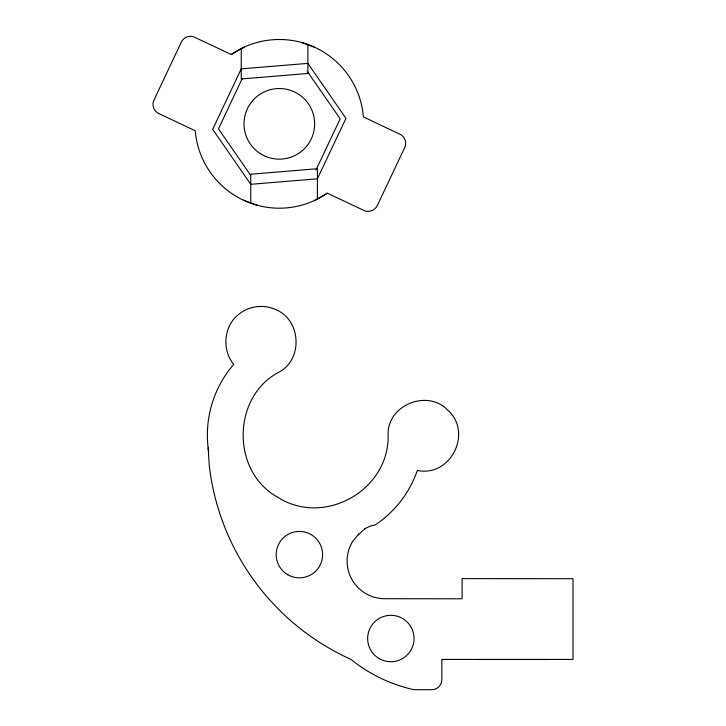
<?xml version="1.0" encoding="UTF-8"?>
<svg xmlns="http://www.w3.org/2000/svg" width="726" height="726" viewBox="0 0 726 726"><rect width="100%" height="100%" fill="white"/><g stroke="black" fill="none" stroke-linecap="round" stroke-linejoin="round"><path stroke-width="1.09" d="M358.154 534.79L365.341 528.464L370.16 526.15L375.342 524.834A107.974 107.974 0 0 0 416.651 472.426L417.35 470.421C450.592 477.59 473.034 432.56 447.797 410.19C427.995 389.091 388.392 404.5 388.065 433.431C390.788 489.515 324.304 527.62 277.386 497.001C230.977 471.31 231.939 396.269 279.292 371.966C303.631 358.853 300.863 318.95 274.963 309.294C263.057 304.04 248.365 306.172 238.437 314.594C223.599 326.255 221.739 350.005 233.736 364.379L233.246 364.924A107.974 107.974 0 0 0 208.126 447.742L209.333 466.228A243.437 243.437 0 0 0 351.021 659.426A152.932 152.932 0 0 0 413.92 689.7L431.761 689.7A10.091 10.091 0 0 0 441.853 679.609L441.853 659.426L573.014 659.426L573.023 578.704L462.117 578.613L462.09 598.796L384.626 598.705A37.634 37.634 0 0 1 352.718 541.297L358.835 533.964M365.341 528.464L364.443 529.036M242.139 78.771L218.481 128.865L250.67 175.329M316.019 169.938L340.167 118.828L307.325 71.429M231.285 54.504A84.352 84.352 0 0 1 363.39 116.913L401.07 134.809A10.091 10.091 0 0 1 402.494 135.925L402.812 136.243A10.091 10.091 0 0 1 405.662 143.194L405.652 143.648A10.091 10.091 0 0 1 404.7 147.587L377.284 205.603A10.091 10.091 0 0 1 367.792 211.375L367.338 211.348A10.091 10.091 0 0 1 363.853 210.422L327.362 193.18A84.352 84.352 0 0 1 195.258 130.78L158.359 113.338A10.091 10.091 0 0 1 157.197 112.621L156.834 112.348A10.091 10.091 0 0 1 153.014 103.582L153.059 103.137A10.091 10.091 0 0 1 153.948 100.106L181.355 42.081A10.091 10.091 0 0 1 191.755 36.382L192.209 36.445A10.091 10.091 0 0 1 193.524 36.772L231.285 54.504L244.054 47.217M314.585 200.467L327.362 193.18M477.145 659.507L547.785 659.507M301.562 42.471L315.347 47.571M243.292 200.113L257.086 205.213M208.126 447.742L208.707 451.944M317.407 198.86L317.407 168.722L250.76 174.222L250.76 202.872M307.888 44.812L307.888 73.471L241.241 78.962L241.241 48.823M241.241 68.87L212.673 129.337L250.76 184.313L317.407 178.814L345.966 118.347L307.888 63.38L241.241 68.87M287.795 574.738A23.205 23.205 0 0 0 322.607 554.637A23.205 23.205 0 0 0 287.795 534.536A23.205 23.205 0 0 0 287.795 574.738M379.244 658.618A23.205 23.205 0 0 0 414.056 638.526A23.205 23.205 0 0 0 379.244 618.425A23.205 23.205 0 0 0 379.244 658.618M261.378 154.266A35.32 35.32 0 0 0 314.639 124.173A35.32 35.32 0 0 0 261.95 93.091A35.32 35.32 0 0 0 261.378 154.266"/></g></svg>
